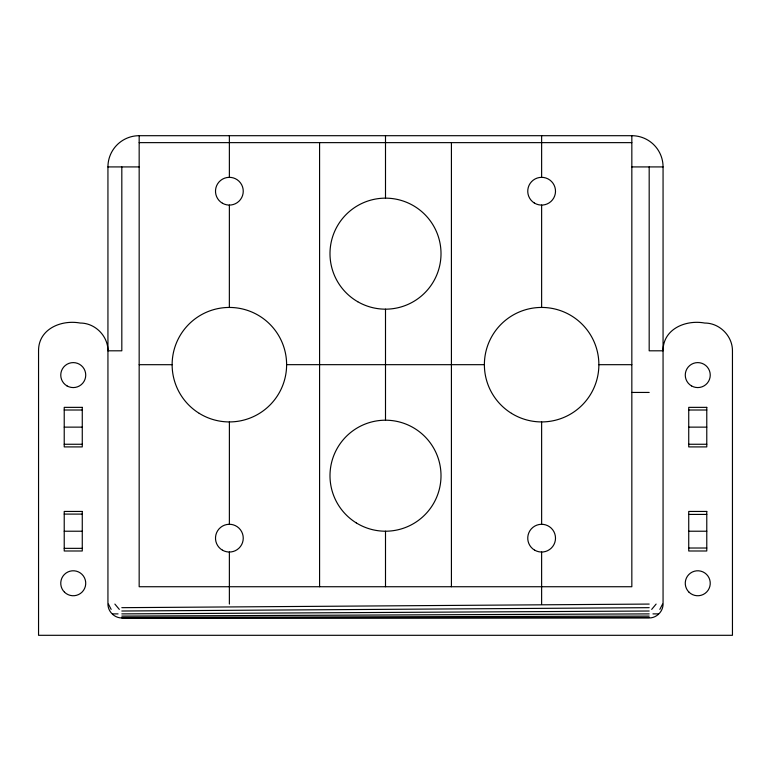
<?xml version="1.0" encoding="UTF-8"?>
<svg xmlns="http://www.w3.org/2000/svg" width="771" height="771" viewBox="0 0 771 771"><rect width="100%" height="100%" fill="white"/><g stroke="black" fill="none" stroke-linecap="round" stroke-linejoin="round"><path stroke-width="1.16" d="M229.373 524.28L229.392 421.93M229.353 307.436L229.373 205.086M659.841 609.389L662.588 604.078M651.688 609.389L656.121 604.078M121.818 607.673L649.182 604.078M121.818 611.018L649.182 607.673M121.818 613.889L649.182 611.018M121.818 616.096L649.182 613.889M121.818 617.484L649.182 616.096M139.166 135.696L631.835 135.696A31.226 31.226 0 0 1 663.06 166.921L663.06 604.078C663.108 611.509 656.613 618.005 649.182 617.957L121.818 617.957C114.387 618.005 107.892 611.509 107.94 604.078L107.94 166.921A31.226 31.226 0 0 1 139.166 135.696L139.166 586.731L631.835 586.731L631.835 135.696M139.166 142.635L631.835 142.635M107.94 166.921L139.166 166.921M631.835 166.921L663.06 166.921M139.166 364.683L172.126 364.702M286.619 364.664L484.381 364.683M598.874 364.683L631.835 364.683M631.835 392.439L649.182 392.439M64.224 410.008L82.266 410.008M688.734 410.008L706.776 410.008M64.224 427.134L82.266 427.134M688.734 427.134L706.776 427.134M64.224 444.26L82.266 444.26M688.734 444.26L706.776 444.26M64.224 514.093L82.266 514.093M688.734 514.421L706.776 514.421M64.224 531.219L82.266 531.219M688.734 531.219L706.776 531.219M688.734 548.017L706.776 548.017M64.224 548.345L82.266 548.345M112.749 613.889L118.059 613.889M652.941 613.889L658.251 613.889M121.818 617.957L649.182 617.484M114.879 604.078L119.312 609.389M108.412 604.078L111.159 609.389M541.618 552.036L541.627 604.078M649.182 166.921L649.182 350.805L663.06 350.805C662.906 328.928 685.805 319.512 704.694 323.049C719.545 322.953 732.546 335.954 732.45 350.805L732.45 635.304L38.55 635.304L38.55 350.805C38.396 328.928 61.294 319.512 80.184 323.049C95.035 322.953 108.036 335.954 107.94 350.805L121.818 350.805L121.818 166.921M541.627 135.696L541.627 177.33M541.627 205.086L541.627 307.436M541.627 421.93L541.637 524.28M451.421 142.635L451.421 586.731M385.5 135.696L385.5 198.147M385.5 309.171L385.5 420.195M385.5 531.219L385.5 586.731M319.579 142.635L319.579 586.731M229.373 135.696L229.373 177.33M229.373 552.036L229.373 604.078M82.266 407.358L64.224 407.358L64.224 446.91L82.266 446.91L82.266 407.358M706.776 407.358L688.734 407.358L688.734 446.91L706.776 446.91L706.776 407.358M82.266 511.443L64.224 511.443L64.224 550.995L82.266 550.995L82.266 511.443M706.776 511.443L688.734 511.443L688.734 550.995L706.776 550.995L706.776 511.443M511.462 413.333A57.247 57.247 0 0 0 598.845 366.485A57.247 57.247 0 0 0 514.575 314.231A57.247 57.247 0 0 0 511.462 413.333M64.504 592.186A12.49 12.49 0 0 0 85.34 586.365A12.49 12.49 0 0 0 69.882 571.234A12.49 12.49 0 0 0 64.504 592.186M689.014 592.186A12.49 12.49 0 0 0 709.85 586.365A12.49 12.49 0 0 0 694.392 571.234A12.49 12.49 0 0 0 689.014 592.186M691.51 385.905A12.49 12.49 0 0 0 710.245 375.091A12.49 12.49 0 0 0 691.51 364.278A12.49 12.49 0 0 0 691.51 385.905M199.217 413.343A57.247 57.247 0 0 0 286.59 366.466A57.247 57.247 0 0 0 202.31 314.24A57.247 57.247 0 0 0 199.217 413.343M534.679 550.176A13.878 13.878 0 0 0 555.505 538.168A13.878 13.878 0 0 0 534.698 526.14A13.878 13.878 0 0 0 534.679 550.176M222.434 550.176A13.878 13.878 0 0 0 243.251 538.158A13.878 13.878 0 0 0 222.434 526.14A13.878 13.878 0 0 0 222.434 550.176M534.313 203.004A13.878 13.878 0 0 0 555.496 191.642A13.878 13.878 0 0 0 535.074 178.978A13.878 13.878 0 0 0 534.313 203.004M357.744 301.731A55.512 55.512 0 0 0 441.012 253.659A55.512 55.512 0 0 0 357.744 205.587A55.512 55.512 0 0 0 357.744 301.731M356.25 522.883A55.512 55.512 0 0 0 440.983 477.451A55.512 55.512 0 0 0 359.267 426.787A55.512 55.512 0 0 0 356.25 522.883M222.434 203.226A13.878 13.878 0 0 0 243.251 191.208A13.878 13.878 0 0 0 222.434 179.19A13.878 13.878 0 0 0 222.434 203.226M67 385.905A12.49 12.49 0 0 0 85.735 375.091A12.49 12.49 0 0 0 67 364.278A12.49 12.49 0 0 0 67 385.905"/></g></svg>
